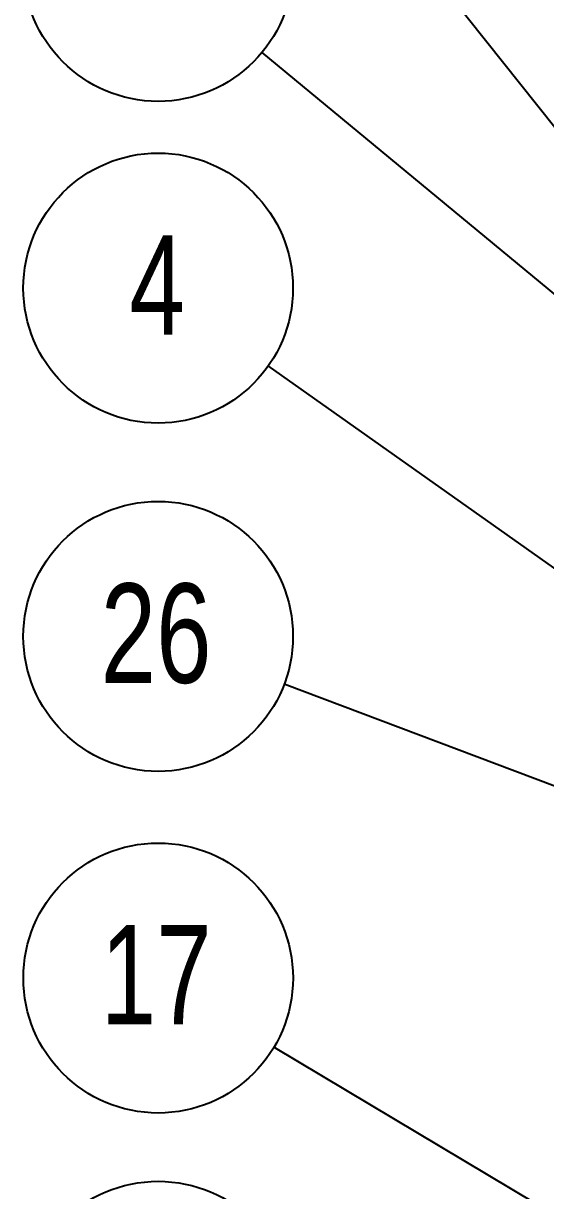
# Model space of a CAD drawing. Header units: millimetres. Extents: x 0 to 279, y 0 to 216.
# Drawn here: x 128.66 to 147.08, y 142.85 to 183.97 of the extents above; entities that cross this region are included whole.
import ezdxf

# ---------------------------------------------------------------- set-up
doc = ezdxf.new("R2010")
doc.units = ezdxf.units.MM
doc.layers.add('DIM', color=1, linetype='Continuous')
doc.styles.add('SLDTEXTSTYLE0', font='TXT', dxfattribs={"width": 0.75})
doc.dimstyles.new('SLDDIMSTYLE0', dxfattribs={"dimtxt": 0.18, "dimasz": 3.302, "dimexe": 0, "dimexo": 0.0625, "dimgap": 0, "dimtad": 0, "dimtih": 1, "dimtoh": 1, "dimdec": 0, "dimrnd": 1e-09, "dimzin": 0, "dimdsep": 46, "dimtxsty": 'Standard', "dimsah": 1, "dimcen": 0.09, "dimadec": 0, "dimazin": 0, "dimtfac": 3.302, "dimtdec": 0, "dimtofl": 0, "dimtmove": 0, "dimatfit": 3, "dimfxl": 0, "dimfrac": 2, "dimtolj": 1, "dimtzin": 0, "dimarcsym": 0})

# ---------------------------------------------------------------- blocks, each defined once
blk = doc.blocks.new('SW_NOTE_25')
at = {"layer": 'DIM', "color": 0}
blk.add_circle((-4.738, 0.405), 4.755, dxfattribs=at)
at = {"layer": 'DIM', "color": 0, "insert": (-4.809, 2.268), "char_height": 3.5, "attachment_point": 2, "style": 'SLDTEXTSTYLE0'}
blk.add_mtext('28', dxfattribs=at)
blk = doc.blocks.new('SW_NOTE_26')
at = {"layer": 'DIM', "color": 0}
blk.add_circle((-4.084, 2.435), 4.755, dxfattribs=at)
at = {"layer": 'DIM', "color": 0, "insert": (-4.155, 4.299), "char_height": 3.5, "attachment_point": 2, "style": 'SLDTEXTSTYLE0'}
blk.add_mtext('17', dxfattribs=at)
blk = doc.blocks.new('SW_NOTE_27')
at = {"layer": 'DIM', "color": 0}
blk.add_circle((-3.885, 2.743), 4.755, dxfattribs=at)
at = {"layer": 'DIM', "color": 0, "insert": (-3.92, 4.606), "char_height": 3.5, "attachment_point": 2, "style": 'SLDTEXTSTYLE0'}
blk.add_mtext('4', dxfattribs=at)
blk = doc.blocks.new('SW_NOTE_28')
at = {"layer": 'DIM', "color": 0}
blk.add_circle((-4.449, 1.679), 4.755, dxfattribs=at)
at = {"layer": 'DIM', "color": 0, "insert": (-4.52, 3.542), "char_height": 3.5, "attachment_point": 2, "style": 'SLDTEXTSTYLE0'}
blk.add_mtext('26', dxfattribs=at)
blk = doc.blocks.new('SW_NOTE_29')
at = {"layer": 'DIM', "color": 0}
blk.add_circle((-3.666, 3.029), 4.755, dxfattribs=at)
at = {"layer": 'DIM', "color": 0, "insert": (-3.736, 4.893), "char_height": 3.5, "attachment_point": 2, "style": 'SLDTEXTSTYLE0'}
blk.add_mtext('40', dxfattribs=at)

msp = doc.modelspace()

# ---------------------------------------------------------------- block references
at = {"layer": 'DIM'}
for name, p in [('SW_NOTE_29', (137.077, 182.944)), ('SW_NOTE_27', (137.296, 171.898)), ('SW_NOTE_28', (137.86, 160.696)), ('SW_NOTE_26', (137.496, 147.907)), ('SW_NOTE_25', (138.149, 138.021))]:
    msp.add_blockref(name, p, dxfattribs=at)

# ---------------------------------------------------------------- leaders
for points in [[(162.531, 161.256), (136.37, 194.166)], [(161.109, 163.083), (137.077, 182.944)], [(162.027, 154.436), (137.296, 171.898)], [(160.786, 152.047), (137.86, 160.696)], [(157.024, 136.262), (137.496, 147.907)]]:
    msp.add_leader(points, dimstyle='SLDDIMSTYLE0', dxfattribs=at)

doc.saveas('drawing.dxf')
